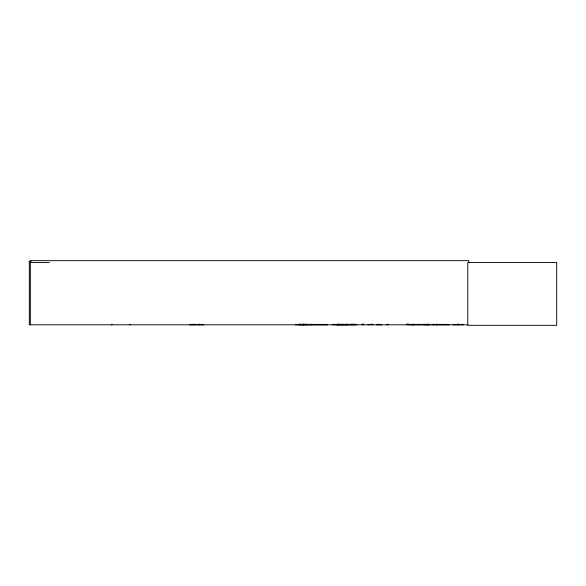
<?xml version="1.0" encoding="UTF-8"?>
<svg xmlns="http://www.w3.org/2000/svg" width="586" height="586" viewBox="0 0 586 586"><rect width="100%" height="100%" fill="white"/><g stroke="black" fill="none" stroke-linecap="round" stroke-linejoin="round"><path stroke-width="0.88" d="M299.534 324.783L299.541 324.285M305.123 324.783L305.123 324.285M308.961 324.783L308.961 324.285M418.155 324.783L418.155 324.285M332.269 324.725L344.392 324.754M341.206 324.673L341.03 324.285M298.845 324.725L298.875 324.285M189.857 324.805L195.863 324.739M428.403 324.739L428.461 324.329M367.979 324.739L372.908 324.329L372.967 324.805M361.84 324.783L362.236 324.329M386.98 324.725L386.65 324.739M423.641 324.739L423.7 324.329M301.885 324.739L301.951 324.329M31.131 261.327L29.3 261.327L29.3 324.805L467.906 324.805M29.3 262.506L49.4 262.506M298.01 324.395L327.274 324.388L327.274 324.805L295.71 324.783L295.703 324.285M345.022 324.395L356.757 324.395M411.562 324.395L423.29 324.395M437.522 324.395L449.257 324.395M297.988 324.563L327.274 324.578M345 324.549L356.779 324.563M411.533 324.549L423.312 324.563M437.5 324.549L449.279 324.563M345.015 324.769L356.771 324.769M381.669 324.783L376.754 324.739M428.461 324.673L408.728 324.783L408.691 324.021M431.882 324.805L431.882 324.285L431.941 324.673L437.061 324.739M437.508 324.769L449.264 324.769M463.123 324.673L453.19 324.739L453.19 324.285M437.72 324.739L437.654 324.329M413.24 324.739L413.335 324.153L413.284 324.805M412.764 324.805L412.822 324.285L412.954 324.739M381.325 324.739L381.266 324.329M203.862 324.739L197.892 324.739M311.459 324.805L311.276 324.329M335.324 324.725L335.295 324.285M418.214 324.739L418.214 324.285M468.822 262.506L468.822 260.667L30.333 260.667L30.333 324.805M463.123 324.285L463.123 324.805M462.618 324.285L462.618 324.805M458.574 324.153L458.574 324.805M458.245 324.153L458.245 324.805M458.069 324.153L458.069 324.805M457.739 324.153L457.739 324.805M453.696 324.285L453.696 324.805M437.522 324.285L437.588 324.805M436.651 324.285L436.651 324.805M436.511 324.153L436.504 324.805M433.45 324.153L433.45 324.805M433.281 324.153L433.281 324.805M429.809 324.285L429.809 324.805M429.479 324.285L429.479 324.805M429.223 324.285L429.223 324.805M428.681 324.285L428.681 324.805M428.52 324.285L428.52 324.805M427.121 324.153L427.121 324.805M426.96 324.153L426.96 324.805M425.956 324.285L425.956 324.805M425.714 324.285L425.714 324.805M425.172 324.285L425.172 324.805M425.011 324.285L425.011 324.805M424.828 324.285L424.828 324.805M423.751 324.285L423.751 324.805M413.613 324.153L413.657 324.805M411.746 324.153L411.746 324.805M408.156 324.021L408.156 324.805M407.556 324.021L407.556 324.805M406.86 324.021L406.86 324.805M388.144 324.153L388.144 324.805M387.126 324.285L387.126 324.805M387.068 324.285L387.068 324.805M381.208 324.285L381.208 324.805M378.087 324.153L378.087 324.805M377.933 324.153L377.933 324.805M376.644 324.285L376.644 324.805M371.678 324.153L371.678 324.805M371.517 324.153L371.517 324.805M368.396 324.285L368.396 324.805M363.73 324.021L363.73 324.805M363.379 324.153L363.379 324.805M362.434 324.021L362.434 324.805L362.302 324.285M354.655 324.021L354.655 324.805M353.951 324.021L353.951 324.805M352.12 324.021L352.12 324.805M351.461 324.153L351.454 324.805M348.194 324.285L348.194 324.805M348.025 324.285L348.025 324.805M347.63 324.285L347.63 324.805M346.956 324.285L346.956 324.805M346.429 324.285L346.429 324.805M346.399 324.285L346.399 324.805M346.275 324.285L346.275 324.805M345.872 324.285L345.872 324.805M345.637 324.285L345.637 324.805M345.073 324.285L345.073 324.805M343.821 324.285L343.821 324.805M343.176 324.285L343.147 324.805M342.781 324.285L342.781 324.805M342.722 324.285L342.722 324.805M342.576 324.285L342.576 324.805M342.48 324.285L342.48 324.805M341.924 324.285L341.924 324.805M341.704 324.285L341.704 324.805M341.316 324.285L341.316 324.805M340.759 324.285L340.788 324.805M340.62 324.285L340.62 324.805M339.587 324.153L339.587 324.805M339.272 324.153L339.272 324.805M339.096 324.285L339.096 324.805M338.671 324.285L338.671 324.805M338.569 324.285L338.569 324.805M338.269 324.285L338.269 324.805M338.159 324.285L338.159 324.805M338.005 324.285L338.005 324.805M337.968 324.285L337.968 324.805M337.25 324.153L337.25 324.805M336.943 324.153L336.943 324.805M336.591 324.285L336.591 324.805M332.299 324.285L332.299 324.805M327.252 324.388L327.252 324.805M311.254 324.285L311.254 324.805M307.54 324.285L307.54 324.805M306.661 324.153L306.661 324.805M306.361 324.153L306.361 324.805M304.42 324.153L304.412 324.805M304.097 324.153L304.083 324.805M303.775 324.153L303.775 324.805M303.467 324.153L303.467 324.805M303.094 324.153L303.094 324.805M302.076 324.285L302.017 324.805M301.746 324.388L301.746 324.805M301.724 324.388L301.724 324.805M300.581 324.153L300.574 324.805M300.259 324.153L300.244 324.805M299.607 324.021L299.607 324.805M203.474 324.285L203.474 324.805M199.899 324.153L199.899 324.805M199.701 324.153L199.701 324.805M197.79 324.285L197.79 324.805M195.966 324.285L195.966 324.805M194.054 324.153L194.054 324.805M193.856 324.153L193.856 324.805M190.274 324.285L190.274 324.805M130.26 324.285L130.26 324.805M129.74 324.285L129.74 324.805M111.941 324.285L111.941 324.805M111.413 324.285L111.413 324.805M556.7 262.506L467.789 262.506L467.789 325.333L556.7 325.333L556.7 262.506M302.64 324.739L302.618 324.329L302.588 324.805M344.268 324.739L344.253 324.329L344.231 324.805M427.897 324.805L427.897 324.285L427.861 324.805M427.267 324.805L427.267 324.285L427.245 324.805M352.53 324.805L352.53 324.285L352.472 324.805"/></g></svg>
